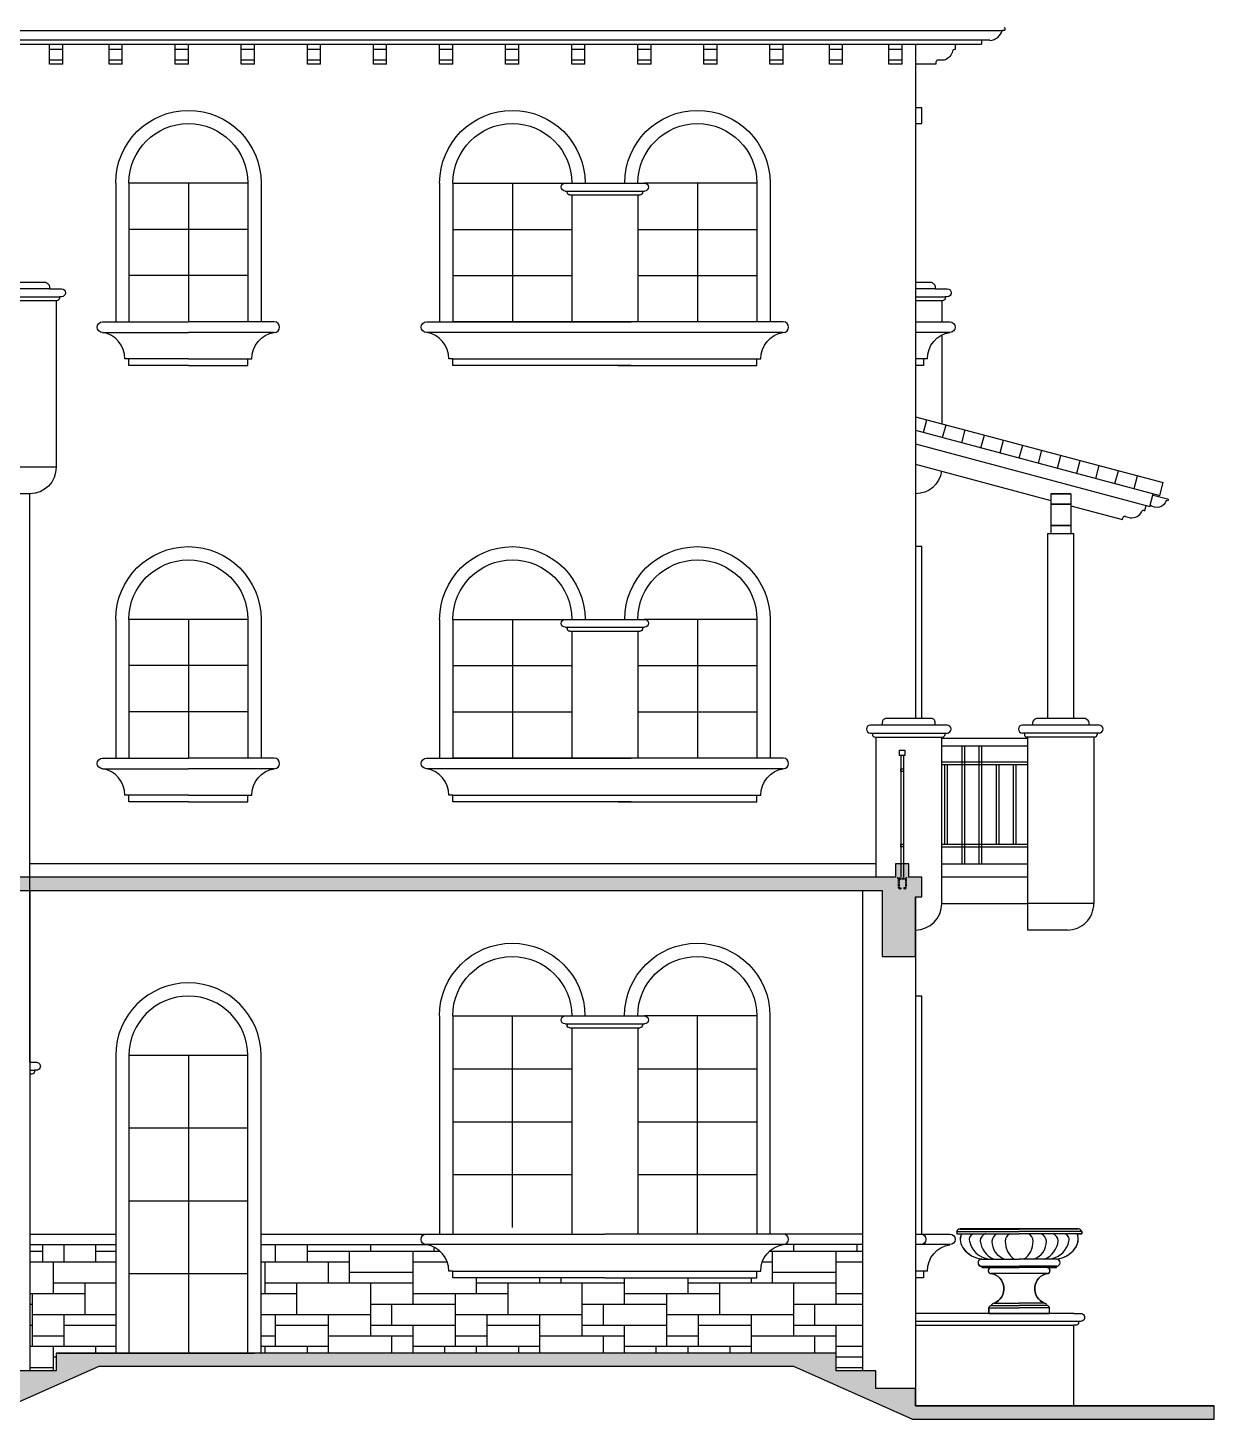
# Model space of a CAD drawing. Extents: x -34815 to 81416, y -425322 to 67478.
# Drawn here: x 23486 to 32462, y 46730 to 57254 of the extents above; entities that cross this region are included whole.
import ezdxf

# ---------------------------------------------------------------- set-up
doc = ezdxf.new("R2010")
doc.units = 0
doc.header["$LTSCALE"] = 1000
doc.header["$MEASUREMENT"] = 0
doc.linetypes.add('DASH', pattern=[0.35, 0.25, -0.1])
for name, color, linetype in [('column', 6, 'Continuous'), ('PUB_HATCH', 8, 'Continuous'), ('STAIR', 4, 'Continuous'), ('WINDOW', 4, 'Continuous'), ('y-设计-02', 7, 'Continuous'), ('填充', 5, 'Continuous')]:
    doc.layers.add(name, color=color, linetype=linetype)
doc.layers.add('WALL', color=2, linetype='Continuous', lineweight=25)
pattern_1 = [(0, (0, 0), (0, 1600), [1200, -400]), (0, (0, 80), (0, 1600), [-480, 480, -240, 400]), (0, (0, 160), (0, 1600), [-720, 880]), (0, (0, 240), (0, 1600), [720, -880]), (0, (0, 320), (0, 1600), [-320, 1280]), (0, (0, 400), (0, 1600), [560, -400, 480, -160]), (0, (560, 480), (0, 1600), [1280, -320]), (0, (-80, 560), (0, 1600), [880, -720]), (0, (-320, 640), (0, 1600), [720, -880]), (0, (0, 720), (0, 1600), [1280, -320]), (0, (0, 800), (0, 1600), [-640, 400, -240, 320]), (0, (800, 880), (0, 1600), [960, -640]), (0, (160, 960), (0, 1600), [640, -320, 240, -400]), (0, (480, 1040), (0, 1600), [640, -240, 400, -320]), (0, (1120, 1120), (0, 1600), [960, -640]), (0, (480, 1200), (0, 1600), [640, -960]), (0, (800, 1280), (0, 1600), [720, -880]), (0, (800, 1360), (0, 1600), [-480, 1120]), (0, (320, 1440), (0, 1600), [480, -1120]), (0, (800, 1520), (0, 1600), [1120, -480]), (90, (0, 640), (-1600, 1e-13), [240, -640, 560, -160]), (90, (160, 720), (-1600, 1e-13), [400, -240, 160, -800]), (90, (240, 400), (-1600, 1e-13), [160, -1440]), (90, (320, 240), (-1600, 1e-13), [160, -960, 240, -240]), (90, (400, 560), (-1600, 1e-13), [160, -1440]), (90, (480, 0), (-1600, 1e-13), [240, -720, 400, -240]), (90, (560, 320), (-1600, 1e-13), [240, -1360]), (90, (640, 720), (-1600, 1e-13), [240, -80, 160, -1120]), (90, (720, 80), (-1600, 1e-13), [240, -1360]), (90, (800, 480), (-1600, 1e-13), [240, -80, 240, -160, 400, -480]), (90, (960, 480), (-1600, 1e-13), [-1120, 160, -160, 160]), (90, (1040, 720), (-1600, 1e-13), [160, -1440]), (90, (1120, 160), (-1600, 1e-13), [160, -560, 400, -480]), (90, (1200, 400), (-1600, 1e-13), [80, -1040, 240, -240]), (90, (1280, 480), (-1600, 1e-13), [400, -400, 240, -560]), (90, (1360, 880), (-1600, 1e-13), [240, -400, 160, -800]), (90, (1440, 320), (-1600, 1e-13), [160, -1440]), (90, (1520, 480), (-1600, 1e-13), [160, -480, 240, -720])]

# ---------------------------------------------------------------- blocks, each defined once
blk = doc.blocks.new('gd')
for p, q in [((-12141, -53287), (-12141, -53137)), ((-12041, -53287), (-12041, -53137)), ((-12141, -53177), (-12041, -53177)), ((-12141, -53257), (-12041, -53257)), ((-12141, -53287), (-12141, -53287)), ((-12141, -53287), (-12041, -53287))]:
    blk.add_line(p, q)
blk = doc.blocks.new('GRES')
for p, q in [((-112284, 29993), (-109584, 29993)), ((-109784, 29793), (-112084, 29793))]:
    blk.add_line(p, q)
at = {"layer": 'WALL'}
for p, q in [((-112184, 31723), (-112184, 30073)), ((-112084, 31723), (-112084, 30073)), ((-110634, 31723), (-111234, 31723)), ((-109784, 31723), (-109784, 30073)), ((-109684, 31723), (-109684, 30073)), ((-110634, 31663), (-111234, 31663)), ((-111219, 31663), (-111219, 31653)), ((-110669, 31633), (-111199, 31633)), ((-111184, 31633), (-111184, 30073)), ((-110684, 31633), (-110684, 30073)), ((-110649, 31663), (-110649, 31653))]:
    blk.add_line(p, q, dxfattribs=at)
for points in [[(-110934, 29743), (-112084, 29743), (-112084, 29793), (-112114, 29793, 0.374006), (-112284, 29993, -1), (-112284, 30073), (-110934, 30073), (-110934, 30073), (-110934, 30073)], [(-110934, 29743), (-109784, 29743), (-109784, 29793), (-109754, 29793, -0.374006), (-109584, 29993, 1), (-109584, 30073), (-110934, 30073), (-110934, 30073), (-110934, 30073)]]:
    blk.add_lwpolyline(points, format="xyb", dxfattribs=at)
for centre, radius, start, end in [((-111634, 31723), 550, 0, 180), ((-110234, 31723), 550, 0, 180), ((-111634, 31723), 450, 0, 180), ((-110234, 31723), 450, 0, 180), ((-111234, 31693), 30, 90, 270), ((-110634, 31693), 30, 270, 90), ((-111199, 31653), 20, 180, 270), ((-110669, 31653), 20, 270, 0)]:
    blk.add_arc(centre, radius, start, end, dxfattribs=at)
at = {"layer": 'WINDOW'}
for p, q in [((-112084, 31723), (-111234, 31723)), ((-111634, 31723), (-111634, 30073)), ((-109784, 31723), (-110634, 31723)), ((-110234, 31723), (-110234, 30123)), ((-111184, 31323), (-112084, 31323)), ((-109784, 31323), (-110684, 31323)), ((-111184, 30923), (-112084, 30923)), ((-109784, 30923), (-110684, 30923)), ((-111184, 30523), (-112084, 30523)), ((-109784, 30523), (-110684, 30523))]:
    blk.add_line(p, q, dxfattribs=at)
blk = doc.blocks.new('REWRWE')
for p, q in [((-71970, 28102), (-69470, 28102)), ((-71970, 28022), (-69270, 28022)), ((-69470, 27822), (-71770, 27822))]:
    blk.add_line(p, q)
at = {"layer": 'WALL'}
for p, q in [((-71870, 29152), (-71870, 28102)), ((-71770, 29152), (-71770, 28102)), ((-70320, 29152), (-70920, 29152)), ((-70320, 29092), (-70920, 29092)), ((-70905, 29092), (-70905, 29082)), ((-70355, 29062), (-70885, 29062)), ((-70870, 29062), (-70870, 28102)), ((-70370, 29062), (-70370, 28102)), ((-70335, 29092), (-70335, 29082)), ((-69470, 29152), (-69470, 28102)), ((-69370, 29152), (-69370, 28102))]:
    blk.add_line(p, q, dxfattribs=at)
for points in [[(-70720, 27772), (-71770, 27772), (-71770, 27822), (-71800, 27822, 0.374006), (-71970, 28022, -1), (-71970, 28102), (-70720, 28102), (-70720, 28102), (-70720, 28102)], [(-70820, 27772), (-69470, 27772), (-69470, 27822), (-69440, 27822, -0.374006), (-69270, 28022, 1), (-69270, 28102), (-70820, 28102), (-70820, 28102), (-70820, 28102)]]:
    blk.add_lwpolyline(points, format="xyb", dxfattribs=at)
for centre, radius, start, end in [((-71320, 29152), 550, 0, 180), ((-69920, 29152), 550, 0, 180), ((-71320, 29152), 450, 0, 180), ((-69920, 29152), 450, 0, 180), ((-70920, 29122), 30, 90, 270), ((-70885, 29082), 20, 180, 270), ((-70355, 29082), 20, 270, 0), ((-70320, 29122), 30, 270, 90)]:
    blk.add_arc(centre, radius, start, end, dxfattribs=at)
at = {"layer": 'WINDOW'}
for p, q in [((-71770, 29152), (-70920, 29152)), ((-71320, 29152), (-71320, 28102)), ((-69470, 29152), (-70320, 29152)), ((-69920, 29152), (-69920, 28102)), ((-70870, 28802), (-71770, 28802)), ((-69470, 28802), (-70370, 28802)), ((-70870, 28452), (-71770, 28452)), ((-69470, 28452), (-70370, 28452))]:
    blk.add_line(p, q, dxfattribs=at)
blk = doc.blocks.new('REW')
at = {"layer": 'WINDOW'}
for p, q in [((-107664, 35915), (-107924, 35915)), ((-107924, 35835), (-107664, 35835)), ((-107754, 35635), (-107724, 35635)), ((-107724, 35635), (-107724, 35585)), ((-107724, 35635), (-107664, 35635)), ((-107724, 35585), (-107664, 35585)), ((-107664, 35585), (-107664, 35585))]:
    blk.add_line(p, q, dxfattribs=at)
for centre, radius, start, end in [((-107924, 35875), 40, 90, 270), ((-107954, 35637), 200, 359.3523, 81.3768)]:
    blk.add_arc(centre, radius, start, end, dxfattribs=at)
blk = doc.blocks.new('tges')
at = {"layer": 'WALL'}
for p, q in [((572, -16378), (22, -16378)), ((47, -16408), (547, -16408)), ((97, -16318), (497, -16318)), ((47, -17668), (547, -17668))]:
    blk.add_line(p, q, dxfattribs=at)
blk.add_lwpolyline([(197, -16268), (137, -16268, 0.414214), (97, -16308), (97, -16318), (7, -16318, 1), (7, -16378), (22, -16378), (22, -16388, 0.414214), (42, -16408), (47, -16408), (47, -17568), (47, -17668, 0.414046), (247, -17868), (547, -17868), (547, -16408), (552, -16408, 0.41424), (572, -16388), (572, -16378), (587, -16378, 1.047767), (584, -16318), (497, -16318), (497, -16308, 0.414171), (457, -16268), (397, -16268), (197, -16268)], format="xyb", dxfattribs=at)
blk = doc.blocks.new('tgdstre')
for p, q in [((40414, -79573), (41064, -79573)), ((41714, -79573), (41064, -79573)), ((41064, -79773), (40614, -79773)), ((41064, -79773), (41514, -79773))]:
    blk.add_line(p, q)
at = {"layer": 'WALL'}
for p, q in [((40514, -78443), (40514, -79493)), ((40614, -78443), (40614, -79493)), ((41514, -78443), (41514, -79493)), ((41614, -78443), (41614, -79493))]:
    blk.add_line(p, q, dxfattribs=at)
for points in [[(41064, -79823), (40614, -79823), (40614, -79773), (40584, -79773, 0.374006), (40414, -79573, -1), (40414, -79493), (41064, -79493)], [(41064, -79823), (41514, -79823), (41514, -79773), (41544, -79773, -0.374006), (41714, -79573, 1), (41714, -79493), (41064, -79493)]]:
    blk.add_lwpolyline(points, format="xyb", dxfattribs=at)
for radius in [550, 450]:
    blk.add_arc((41064, -78443), radius, 0, 180, dxfattribs=at)
at = {"layer": 'WINDOW'}
for p, q in [((40614, -78443), (41514, -78443)), ((41064, -78443), (41064, -79493)), ((40614, -78793), (41514, -78793)), ((40614, -79143), (41514, -79143))]:
    blk.add_line(p, q, dxfattribs=at)
blk = doc.blocks.new('fdgdfgdfg')
at = {"layer": '填充'}
for p, q in [((344913, 34403), (345375, 34403)), ((344913, 34403), (344913, 34387)), ((344913, 34387), (345375, 34387)), ((344937, 34422), (345375, 34422)), ((345811, 34422), (345375, 34422)), ((345837, 34403), (345375, 34403)), ((345837, 34387), (345375, 34387)), ((345837, 34403), (345837, 34387)), ((345097, 34200), (345375, 34200)), ((345100, 34147), (345375, 34147)), ((345100, 34137), (345100, 34147)), ((345100, 34138), (345375, 34138)), ((345654, 34200), (345375, 34200)), ((345649, 34147), (345375, 34147)), ((345649, 34138), (345375, 34138)), ((345649, 34137), (345649, 34147)), ((345581, 34093), (345167, 34093)), ((345150, 33799), (345150, 33842)), ((345150, 33841), (345375, 33841)), ((345169, 33857), (345375, 33857)), ((345189, 33875), (345375, 33875)), ((345560, 33875), (345375, 33875)), ((345580, 33857), (345375, 33857)), ((345599, 33841), (345375, 33841)), ((345599, 33799), (345599, 33842)), ((345150, 33798), (345375, 33798)), ((345599, 33798), (345375, 33798))]:
    blk.add_line(p, q, dxfattribs=at)
for centre, radius, start, end in [((344939, 34394), 27.9, 93.8519, 161.4581), ((345047, 34346), 108, 158.2572, 219.6133), ((345048, 34344), 43, 100.2352, 195.8049), ((345173, 34368), 170, 191.8596, 258.5432), ((345144, 34333), 57.9, 108.177, 177.324), ((345253, 34354), 168, 186.2915, 246.9351), ((345234, 34328), 61.6, 108.4127, 176.2998), ((345311, 34331), 138, 179.3585, 251.071), ((345326, 34335), 54.5, 111.4836, 182.4358), ((345426, 34326), 154, 177.5283, 235.4266), ((345323, 34326), 154, 304.5734, 2.4717), ((345423, 34335), 54.5, 357.5642, 68.5164), ((345438, 34331), 138, 288.929, 0.6415), ((345515, 34328), 61.6, 3.7002, 71.5873), ((345496, 34354), 168, 293.0649, 353.7085), ((345576, 34368), 170, 281.4568, 348.1404), ((345605, 34333), 57.9, 2.676, 71.823), ((345701, 34344), 43, 344.1951, 79.7648), ((345702, 34346), 108, 320.3867, 21.7428), ((345810, 34395), 27.5, 17.9671, 88.3437), ((345121, 34397), 198, 217.2984, 263.065), ((345627, 34398), 200, 277.7633, 322.5876), ((345097, 34173), 26.7, 90.8302, 274.7216), ((345168, 34115), 22.4, 91.0718, 268.9282), ((345580, 34115), 22.4, 271.0718, 88.9282), ((345650, 34174), 26.7, 268.0888, 82.2417), ((345148, 33981), 114, 291.1388, 80.0531), ((345603, 33981), 114, 99.9469, 248.8612), ((345178, 33829), 30.1, 106.7365, 154.9213), ((345193, 33850), 25.6, 99.8838, 162.2054), ((345556, 33850), 25.6, 17.7946, 80.1162), ((345571, 33829), 30.1, 25.0787, 73.2635)]:
    blk.add_arc(centre, radius, start, end, dxfattribs=at)

msp = doc.modelspace()

# ---------------------------------------------------------------- hatches: boundary and pattern name
msp.add_hatch(color=256).paths.add_polyline_path([(32462, 46830), (30201, 46830), (30201, 46963), (29901, 46963), (29901, 47096), (29601, 47096), (29601, 47230), (23701, 47230), (23701, 47096), (23401, 47096), (23401, 46963), (23101, 46963), (23101, 46830), (8645, 46830), (8645, 46730), (23122, 46730), (24025, 47130), (29278, 47130), (30180, 46730), (32462, 46730)])
at = {"layer": 'PUB_HATCH'}
msp.add_hatch(color=9, dxfattribs=at).paths.add_polyline_path([(23251, 50830), (23251, 50930), (23151, 50930), (23151, 50830), (23051, 50830), (23051, 50680), (23101, 50680), (23101, 50230), (23351, 50230), (23351, 50730), (29951, 50730), (29951, 50230), (30201, 50230), (30201, 50680), (30251, 50680), (30251, 50830), (30151, 50830), (30151, 50930), (30051, 50930), (30051, 50830), (29951, 50830), (23351, 50830)])
h = msp.add_hatch(dxfattribs=at)
h.set_pattern_fill('文化石01', color=9, scale=100, style=0)
h.set_pattern_definition(pattern_1)
h.paths.add_polyline_path([(23501, 48050), (23501, 47096), (23701, 47096), (23701, 47230), (24151, 47230), (24151, 48050)])
h = msp.add_hatch(dxfattribs=at)
h.set_pattern_fill('文化石01', color=9, scale=100, style=0)
h.set_pattern_definition(pattern_1)
edge = h.paths.add_edge_path()
edge.add_line((29801, 48050), (29801, 47096))
edge.add_line((29801, 47096), (29601, 47096))
edge.add_line((29601, 47096), (29601, 47230))
edge.add_line((29601, 47230), (25251, 47230))
edge.add_line((25251, 47230), (25251, 48050))
edge.add_line((25251, 48050), (26502, 48050))
edge.add_arc((26472, 47852), 200, 359.3523, 441.3768, ccw=False)
edge.add_line((26672, 47850), (26702, 47850))
edge.add_line((26702, 47850), (26702, 47800))
edge.add_line((26702, 47800), (27852, 47800))
edge.add_line((27852, 47800), (29002, 47800))
edge.add_line((29002, 47800), (29002, 47850))
edge.add_line((29002, 47850), (29032, 47850))
edge.add_arc((29232, 47852), 200, 98.6233, 180.6477, ccw=False)
edge.add_line((29202, 48050), (29801, 48050))

# ---------------------------------------------------------------- linework, layer by layer
for p, q in [((22443, 57235), (30859, 57235)), ((30701, 57160), (22601, 57160)), ((30081, 51790), (30121, 51790)), ((30081, 51750), (30081, 51790)), ((30121, 51790), (30121, 51750)), ((30121, 51750), (30081, 51750)), ((30091, 51750), (30091, 50830)), ((30111, 51750), (30111, 50830)), ((30091, 51650), (30111, 51650)), ((30091, 51630), (30091, 51650)), ((30111, 51630), (30091, 51630)), ((30111, 51650), (30111, 51630))]:
    msp.add_line(p, q)
at = {"color": 7, "linetype": 'DASH', "ltscale": 0.05}
for p, q in [((30067, 50830), (30067, 50822)), ((30067, 50822), (30135, 50822)), ((30072, 50811), (30072, 50753)), ((30078, 50811), (30078, 50753)), ((30083, 50816), (30121, 50816)), ((30083, 50748), (30091, 50748)), ((30083, 50742), (30091, 50742)), ((30091, 50748), (30091, 50742)), ((30114, 50748), (30114, 50742)), ((30121, 50748), (30114, 50748)), ((30121, 50742), (30114, 50742)), ((30126, 50811), (30126, 50753)), ((30132, 50811), (30132, 50753)), ((30135, 50830), (30135, 50822))]:
    msp.add_line(p, q, dxfattribs=at)
msp.add_lwpolyline([(30501, 57130), (30501, 57090), (30497, 57090, 0.353065), (30482, 57078, -0.250624), (30427, 57013, -0.094114), (30409, 57010), (30371, 57010, 0.414214), (30356, 56995), (30356, 56980), (30201, 56980)], format="xyb")
msp.add_lwpolyline([(30091, 51080), (30111, 51080), (30111, 51060), (30091, 51060)], close=True)
for points in [[(29901, 50930), (29901, 50930), (23501, 50930)], [(30201, 46830), (32462, 46830)]]:
    msp.add_lwpolyline(points)
for centre, radius, start, end in [((30083, 50811), 11, 90, 180), ((30083, 50753), 11, 180, 270), ((30083, 50811), 5, 90, 180), ((30083, 50753), 5, 180, 270), ((30121, 50811), 11, 0, 90), ((30121, 50811), 5, 0, 90), ((30121, 50753), 5, 270, 0), ((30121, 50753), 11, 270, 0)]:
    msp.add_arc(centre, radius, start, end, dxfattribs=at)
at = {"layer": 'column'}
for points in [[(23351, 50730), (29951, 50730), (29951, 50230), (30201, 50230), (30201, 50680), (30251, 50680), (30251, 50830), (30151, 50830), (30151, 50930), (30051, 50930), (30051, 50830), (29951, 50830), (29951, 50830), (23351, 50830)], [(32462, 46830), (30201, 46830), (30201, 46963), (29901, 46963), (29901, 47096), (29601, 47096), (29601, 47230), (23701, 47230), (23701, 47096), (23401, 47096), (23401, 46963), (23101, 46963), (23101, 46830), (8645, 46830), (8645, 46730), (23122, 46730), (24025, 47130), (29278, 47130), (30180, 46730), (32462, 46730), (32462, 46830)]]:
    msp.add_lwpolyline(points, dxfattribs=at)
at = {"layer": 'STAIR'}
for p, q in [((30352, 55280), (30201, 55280)), ((30201, 55220), (30427, 55220)), ((30402, 55190), (30201, 55190)), ((30201, 54313), (32075, 53814)), ((30201, 54210), (32050, 53717)), ((30262, 54194), (30288, 54290)), ((30407, 54155), (30433, 54252)), ((30552, 54116), (30578, 54213)), ((30201, 54107), (31976, 53633)), ((30697, 54078), (30723, 54174)), ((30842, 54039), (30868, 54136)), ((30987, 54001), (31013, 54097)), ((31132, 53962), (31157, 54059)), ((31277, 53923), (31302, 54020)), ((30201, 53953), (31227, 53679)), ((31422, 53885), (31447, 53981)), ((31566, 53846), (31592, 53943)), ((31711, 53807), (31737, 53904)), ((31856, 53769), (31882, 53865)), ((32050, 53717), (32075, 53814)), ((31226, 53730), (31376, 53730)), ((31226, 53730), (31226, 53430)), ((31376, 53730), (31226, 53730)), ((31376, 53730), (31376, 53430)), ((31976, 53633), (32001, 53730)), ((31226, 53650), (31376, 53650)), ((31376, 53650), (31226, 53650)), ((31377, 53639), (31768, 53534)), ((31932, 53604), (31936, 53603)), ((31936, 53603), (31946, 53641)), ((31226, 53490), (31376, 53490)), ((31376, 53490), (31226, 53490)), ((31768, 53534), (31771, 53548)), ((31790, 53559), (31826, 53549)), ((31201, 53430), (31201, 52030)), ((31201, 53430), (31401, 53430)), ((31401, 52030), (31401, 53430)), ((31476, 52030), (31126, 52030)), ((29876, 51920), (30426, 51920)), ((30351, 51980), (29951, 51980)), ((31591, 51980), (31011, 51980)), ((31591, 51920), (31011, 51920)), ((31026, 51920), (31026, 51910)), ((31556, 51890), (31046, 51890)), ((31051, 50430), (31051, 51890)), ((31551, 51890), (31551, 50630)), ((31576, 51920), (31576, 51910)), ((30401, 51880), (31051, 51880)), ((31051, 51820), (30401, 51820)), ((30552, 51820), (30552, 50930)), ((30572, 51820), (30572, 50930)), ((30682, 51820), (30682, 50930)), ((30702, 51820), (30702, 50930)), ((31051, 51700), (30401, 51700)), ((31051, 51680), (30401, 51680)), ((30422, 51680), (30422, 51080)), ((30442, 51680), (30442, 51080)), ((30812, 51680), (30812, 51080)), ((30832, 51680), (30832, 51080)), ((30942, 51680), (30942, 51080)), ((30962, 51680), (30962, 51080)), ((30401, 51080), (31051, 51080)), ((30401, 51060), (31051, 51060)), ((30401, 50930), (31051, 50930)), ((31051, 50830), (30401, 50830)), ((30401, 50630), (31051, 50630)), ((31551, 50630), (31051, 50630)), ((31351, 50430), (31051, 50430)), ((31401, 47530), (30201, 47530)), ((30201, 47530), (30201, 46830)), ((31436, 47470), (30201, 47470)), ((30201, 47440), (31401, 47440)), ((31401, 46830), (31401, 47440)), ((23701, 47230), (25201, 47230)), ((25301, 47230), (24101, 47230))]:
    msp.add_line(p, q, dxfattribs=at)
for points in [[(30201, 55330), (30252, 55330)], [(30402, 54931), (30402, 54260)]]:
    msp.add_lwpolyline(points, dxfattribs=at)
for points in [[(30252, 55330), (30312, 55330, -0.414214), (30352, 55290), (30352, 55280), (30442, 55280, -1), (30442, 55220), (30427, 55220), (30427, 55210, -0.414214), (30407, 55190), (30402, 55190), (30402, 55030)], [(30400, 53900, -0.371132), (30202, 53730), (30201, 53730)], [(31999, 53720), (32109, 53691, -0.876976), (32107, 53676), (32099, 53678, -0.53627), (31978, 53644, 2.428013)], [(31401, 47530), (31451, 47530, -1.000051), (31451, 47470), (31436, 47470), (31436, 47460, -0.414214), (31416, 47440), (31401, 47440)]]:
    msp.add_lwpolyline(points, format="xyb", dxfattribs=at)
msp.add_lwpolyline([(31202, 47832, 0.846605), (31199, 47877), (31268, 47877), (31268, 47887, 0.950234), (31273, 47941, 0.198116), (31408, 48020, 0.277061), (31425, 48132), (31460, 48132), (31460, 48149, 0.317106), (31434, 48169), (30539, 48169, 0.303853), (30514, 48149), (30514, 48132), (30549, 48132, 0.277061), (30566, 48020, 0.202392), (30703, 47941, 1.034549), (30705, 47887), (30705, 47877), (30773, 47877, 0.941137), (30775, 47831, -0.759828), (30797, 47608, 0.278837), (30776, 47590, 0.213399), (30757, 47574), (30757, 47530), (30987, 47530), (31216, 47530), (31216, 47574, 0.213399), (31197, 47590, 0.278837), (31177, 47608, -0.751864), (31200, 47831, 0.061996), (31202, 47832, 0.061996)], format="xyb", close=True, dxfattribs=at)
for centre, radius, start, end in [((31838, 53634), 85.7, 262.1778, 333.6727), ((31928, 53589), 15, 75, 152.7854), ((31786, 53544), 15, 75, 165), ((31126, 51990), 40, 90, 194.4775), ((31476, 51990), 40, 345.5225, 90), ((31011, 51950), 30, 90, 270), ((31046, 51910), 20, 180, 270), ((31556, 51910), 20, 270, 0), ((31591, 51950), 30, 270, 90), ((31351, 50630), 200, 270, 0.0036)]:
    msp.add_arc(centre, radius, start, end, dxfattribs=at)
at = {"layer": 'WALL'}
for p, q in [((30765, 57160), (30701, 57160)), ((30701, 57160), (30701, 57130)), ((30871, 57235), (30859, 57235)), ((22601, 57130), (30701, 57130)), ((30201, 57130), (30201, 52030)), ((23501, 49430), (23501, 53730)), ((29901, 51890), (29901, 50830)), ((30401, 50630), (30401, 51890)), ((23501, 50730), (23501, 47096)), ((29801, 50730), (29801, 47096)), ((30201, 50680), (30201, 46963)), ((24151, 49480), (24151, 47230)), ((24251, 49480), (24251, 47230)), ((25151, 47230), (25151, 49480)), ((25251, 47230), (25251, 49480)), ((23501, 49370), (23536, 49370)), ((23501, 49340), (23501, 47096)), ((23501, 48130), (24151, 48130)), ((25251, 48130), (26502, 48130)), ((29801, 48130), (29202, 48130)), ((23501, 48050), (24151, 48050)), ((25251, 48050), (26502, 48050)), ((29801, 48050), (29202, 48050)), ((30201, 48050), (30201, 46830)), ((24001, 47230), (24901, 47230))]:
    msp.add_line(p, q, dxfattribs=at)
msp.add_lwpolyline([(29896, 51890), (30406, 51890, 0.414214), (30426, 51910), (30426, 51920), (30441, 51920, 1), (30441, 51980), (30351, 51980), (30351, 52000, 0.414214), (30321, 52030), (29981, 52030, 0.414268), (29951, 52000), (29951, 51980), (29861, 51980, 0.999943), (29861, 51920), (29876, 51920), (29876, 51910, 0.414187), (29896, 51890)], format="xyb", close=True, dxfattribs=at)
for points in [[(23501, 49430), (23551, 49430, -1.000051), (23551, 49370), (23536, 49370), (23536, 49360, -0.414214), (23516, 49340), (23501, 49340)], [(30201, 48130), (30241, 48130, -1), (30241, 48050), (30201, 48050)]]:
    msp.add_lwpolyline(points, format="xyb", dxfattribs=at)
for centre, radius, start, end in [((30871, 57245), 10, 269.9954, 75), ((30757, 57267), 108, 274.4378, 342.3104), ((30201, 50630), 200, 270.0337, 0), ((24701, 49480), 550, 0, 180), ((24701, 49480), 450, 0, 180)]:
    msp.add_arc(centre, radius, start, end, dxfattribs=at)
at = {"layer": 'WINDOW'}
for p, q in [((25151, 49480), (24251, 49480)), ((24701, 49480), (24701, 47230)), ((25151, 48930), (24251, 48930)), ((25151, 48380), (24251, 48380)), ((25151, 47830), (24251, 47830))]:
    msp.add_line(p, q, dxfattribs=at)
for points in [[(30201, 56530), (30251, 56530), (30251, 56650), (30201, 56650)], [(30251, 52030), (30251, 53330), (30201, 53330)], [(30251, 48130), (30251, 49930), (30201, 49930)]]:
    msp.add_lwpolyline(points, dxfattribs=at)

# ---------------------------------------------------------------- block references
at = {"xscale": -1}
for name, p in [('gd', (11610, 110267)), ('gd', (12060, 110267)), ('gd', (12560, 110267)), ('gd', (13060, 110267)), ('gd', (13560, 110267)), ('gd', (14060, 110267)), ('gd', (14560, 110267)), ('gd', (15060, 110267)), ('gd', (15560, 110267)), ('gd', (16060, 110267)), ('gd', (16560, 110267)), ('gd', (17060, 110267)), ('gd', (17510, 110267)), ('gd', (17960, 110267)), ('tgdstre', (65765, 134523)), ('REWRWE', (-42768, 26928)), ('tgdstre', (65765, 131223)), ('REWRWE', (-42768, 23628)), ('GRES', (-83083, 18057))]:
    msp.add_blockref(name, p, dxfattribs=at)
at = {"layer": 'WALL', "xscale": -1}
msp.add_blockref('tges', (23748, 71598), dxfattribs=at)
at = {"layer": 'WINDOW', "xscale": -1}
for p in [(-77462, 19115), (-77462, 12215)]:
    msp.add_blockref('REW', p, dxfattribs=at)
at = {"layer": 'y-设计-02', "xscale": 1.023999999975786, "yscale": 1.023999999975786, "zscale": 1.023999999975786}
msp.add_blockref('fdgdfgdfg', (-322677, 12920), dxfattribs=at)

doc.saveas('drawing.dxf')
